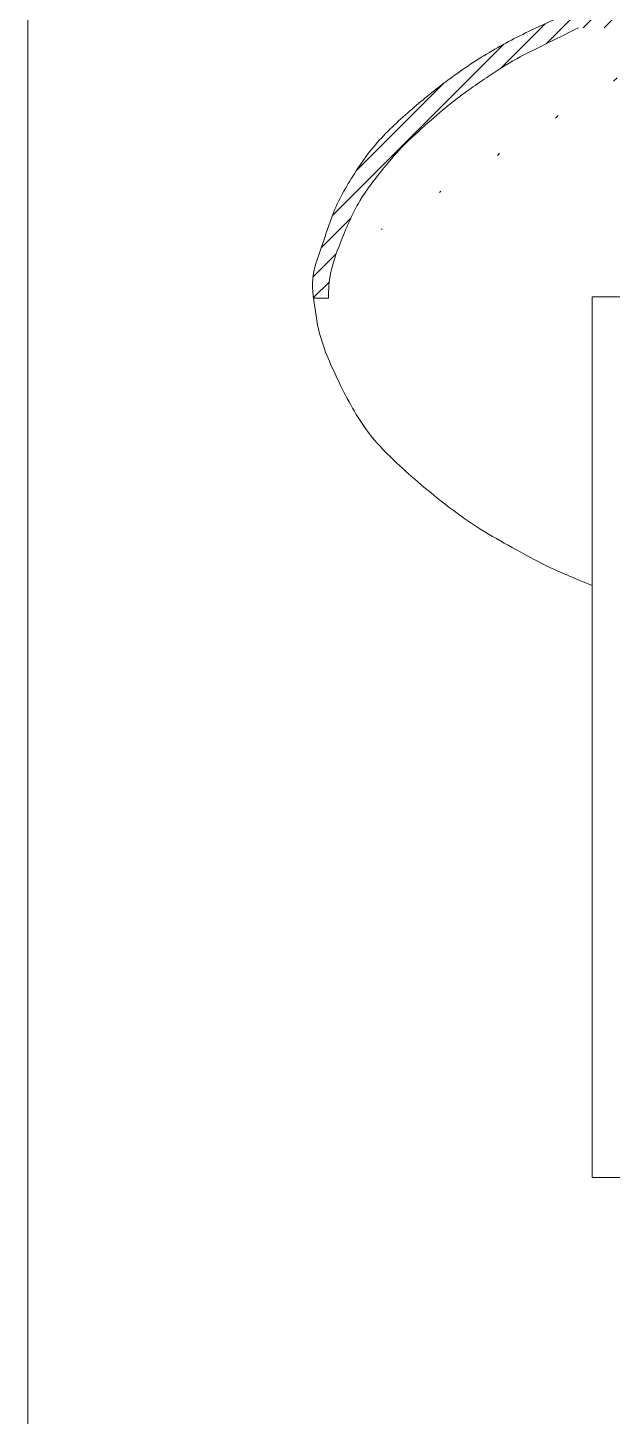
# Model space of a CAD drawing. Extents: x 0 to 420, y 0 to 297.
# Drawn here: x 0 to 22.3, y 150.2 to 203 of the extents above; entities that cross this region are included whole.
import ezdxf

# ---------------------------------------------------------------- set-up
doc = ezdxf.new("R2010")
doc.units = 0
doc.layers.get('0').update_dxf_attribs({"linetype": 'CONTINUOUS'})

msp = doc.modelspace()

# ---------------------------------------------------------------- hatches: boundary and pattern name
at = {"lineweight": 0, "ltscale": 0.0007}
h = msp.add_hatch(dxfattribs=at)
h.set_pattern_fill('ANSI31', color=256, scale=0.17780091442155, style=0)
h.set_pattern_definition([(45, (-22278.84894499822, -14110.31309145952), (-0.3991744375164543, 0.3991744375164539), [])])
edge = h.paths.add_edge_path()
edge.add_line((31.23209897600702, 203.0013920944622), (31.23209897600702, 204.4684998638182))
edge.add_line((31.23209897600702, 204.4684998638182), (30.55670745977784, 204.4684998638182))
edge.add_line((30.55670745977784, 204.4684998638182), (30.55670745977784, 203.8691527437275))
edge.add_line((30.55670745977773, 203.8691527437276), (29.40331499494778, 203.8691527437276))
edge.add_line((29.40331499494778, 203.8691527437276), (29.26195387720805, 205.4105116061327))
edge.add_spline(control_points=[(29.26195387720805, 205.4105116061327), (28.01731600755431, 205.3406729274908), (26.03186530210849, 205.3753064208418), (23.42405314394091, 204.536572642759), (21.24723753059345, 203.8265517966069), (19.20331731302247, 202.9606056954084), (17.364621339731, 201.9784203578257), (15.83905171114531, 200.9202721243288), (14.43287558152883, 199.7586851055258), (13.24689926888925, 198.6460245459756), (12.3282931746229, 197.3146926856589), (11.6276277153388, 196.0876347769472), (11.21573026189492, 194.6547694909662), (10.7736188367586, 193.5992667817099), (10.85808520095133, 192.8948865780504), (10.88063017755371, 192.7068799631032)], knot_values=[0.0468436609634293, 0.0468436609634305, 0.0468436609634305, 0.0468436609634305, 0.0782890578373258, 0.0965073315788045, 0.1157305303814971, 0.1363207385520895, 0.1525702440639309, 0.1684137107143928, 0.1831961993569697, 0.1987721109894029, 0.2092976362610911, 0.2240747581902496, 0.2341550930358186, 0.2472093856370924, 0.2519623269497524, 0.2519623269497524, 0.2519623269497524, 0.2519623269497524], degree=3, periodic=0)
edge.add_line((10.88063017755394, 192.7068799631037), (11.44824969678802, 192.7065528589476))
edge.add_spline(control_points=[(11.44824969678802, 192.7065528589482), (11.45082332854088, 193.0238658354586), (11.49698147947629, 193.7437437660527), (11.95959906958194, 194.978987526033), (12.51971672711238, 196.3374283214033), (13.41769337006656, 197.5004219654146), (14.26301117937384, 198.5179037534861), (15.19090383770367, 199.3412335744897), (16.24112077774282, 200.2567235485547), (17.37958062177392, 201.056183287489), (18.53695078608871, 201.8020578719094), (19.73402398970438, 202.3846329438327), (20.51692988525201, 202.7751737984867), (20.97042312543704, 203.0013920944601)], knot_values=[0, 0, 0, 0, 0.0080312036897872, 0.0180566078378178, 0.0331869887030378, 0.0450039860844837, 0.0550351602867587, 0.066643628709655, 0.0763222288249647, 0.0902913776430678, 0.1018034192855317, 0.1111224828723691, 0.1239517785072649, 0.1239517785072649, 0.1239517785072649, 0.1239517785072649], degree=3, periodic=0)
edge.add_line((20.97042312544033, 203.0013920944622), (31.23209897600702, 203.0013920944622))

# ---------------------------------------------------------------- linework, layer by layer
at = {"lineweight": 0}
for p, q in [((0, 0), (0, 297.0000000000001)), ((11.44824969678859, 192.7065528589477), (10.8806301775561, 192.7068799631037)), ((21.49504261563607, 192.7592928588523), (21.49504261563607, 159.2359565634514)), ((21.49504261563607, 192.7592928588523), (153.0638028935888, 192.7592928588523)), ((21.49504261563607, 159.2359565634514), (23.62287705776783, 159.2359565634514))]:
    msp.add_line(p, q, dxfattribs=at)
for points, knots in [([(34.8079141285948, 205.6115189824097), (33.97823635428859, 205.5881888608176), (32.12343643638819, 205.6842536413701), (29.05022076371087, 205.3226553056512), (26.03186530211046, 205.375306420839), (23.42405314394218, 204.5365726427597), (21.24723753059413, 203.8265517966086), (19.20331731302614, 202.9606056954073), (17.36462133972832, 201.9784203578276), (15.83905171114764, 200.9202721243276), (14.43287558153032, 199.7586851055275), (13.24689926888553, 198.6460245459748), (12.32829317462442, 197.3146926856595), (11.62762771533265, 196.0876347769431), (11.21573026189401, 194.6547694909679), (10.77361883675346, 193.5992667817076), (10.85808520095205, 192.8948865780526), (10.88063017755371, 192.706879963103)], [0, 0, 0, 0, 2.490017175394768, 5.552563836103557, 9.279910715120764, 11.43939453539636, 13.71799608554768, 16.1586346461243, 18.08475260539046, 19.96274117743238, 21.71496784281657, 23.56124206361238, 24.80887407566144, 26.56046460334511, 27.75532643882201, 29.30270321324433, 29.86608808763384, 29.86608808763384, 29.86608808763384, 29.86608808763384]), ([(11.44824969678791, 192.7065528589467), (11.45082332853897, 193.0238658354586), (11.4969814794733, 193.7437437660475), (11.95959906957814, 194.9789875260309), (12.51971672712282, 196.3374283214011), (13.41769337005669, 197.5004219654156), (14.26301117937594, 198.5179037534892), (15.19090383769794, 199.3412335744907), (16.24112077774064, 200.2567235485535), (17.37958062177584, 201.0561832874903), (18.5369507860867, 201.8020578719028), (19.73402398970294, 202.3846329438385), (20.51692988525036, 202.7751737984854), (20.97042312543726, 203.00139209446)], [0, 0, 0, 0, 0.9519702399704463, 2.140320923279126, 3.933784625533665, 5.334499918958849, 6.523534549548845, 7.899532083301382, 9.046774717181309, 10.70259300621289, 12.06716069347381, 13.17178604500081, 14.69249304184759, 14.69249304184759, 14.69249304184759, 14.69249304184759]), ([(10.88063017755371, 192.706879963103), (10.94120053322362, 192.2563363916028), (11.09092541951093, 191.142630119545), (11.86792267366879, 189.4361827570695), (12.74457362992327, 187.7641362085703), (13.87180874678928, 186.5772098550819), (14.92159339199328, 185.650690872827), (16.01928483151403, 184.7467011475767), (17.21678273430389, 183.9041094698179), (18.49415194587237, 183.1975454787916), (19.86708019442628, 182.427940311731), (20.90364348915456, 182.0124391587706), (21.46342726392709, 181.7880526644682)], [0, 0, 0, 0, 1.35773021916923, 3.356196284892486, 5.57602248679947, 6.984446088757487, 8.233798219283392, 9.779512330825305, 11.2479987987274, 12.61800197019275, 14.15705213097505, 15.96404104829886, 15.96404104829886, 15.96404104829886, 15.96404104829886])]:
    msp.add_open_spline(points, degree=3, knots=knots, dxfattribs=at)

doc.saveas('drawing.dxf')
